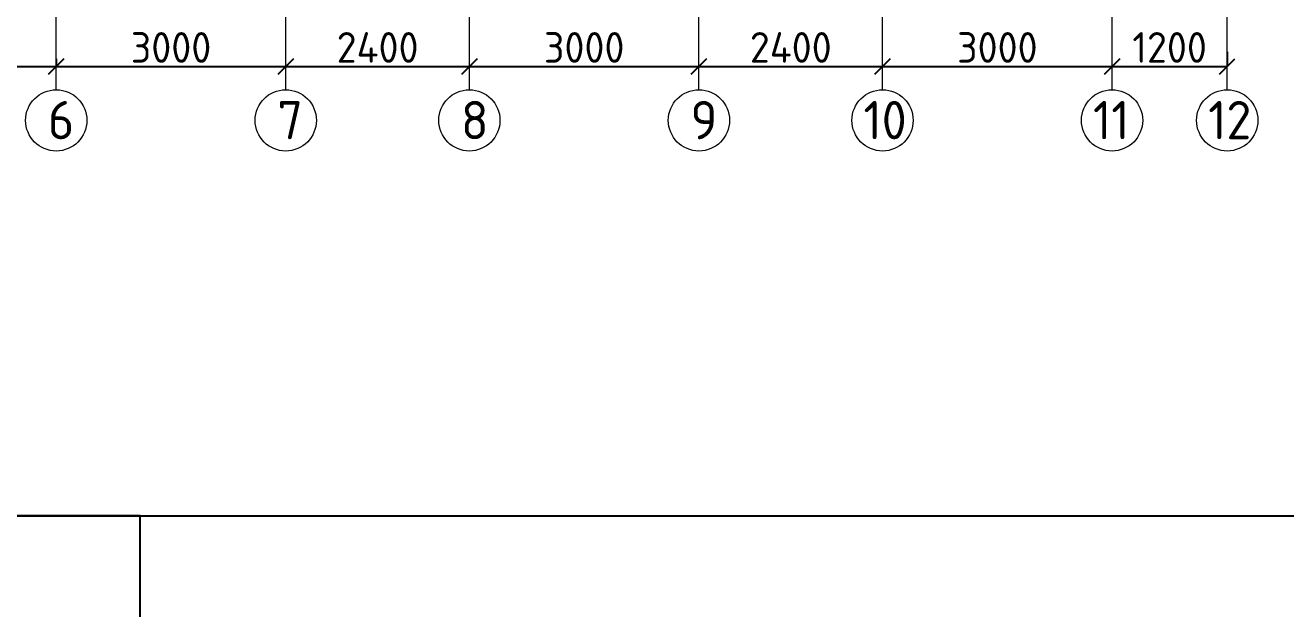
# Model space of a CAD drawing. Header units: millimetres. Extents: x -10163 to 1081624, y -5450 to 417560.
# Drawn here: x 379389 to 395865, y 43486 to 51107 of the extents above; entities that cross this region are included whole.
import ezdxf

# ---------------------------------------------------------------- set-up
doc = ezdxf.new("R2010")
doc.units = ezdxf.units.MM
doc.header["$PDMODE"] = 35
doc.linetypes.add('Штрих-пунктир', pattern=[24, 20, -1.5, 1, -1.5])
for name, color, linetype in [('Анкеровка', 30, 'Continuous'), ('заливка стен', 41, 'Continuous'), ('Оси 2', 253, 'Continuous'), ('Фундамент', 30, 'Continuous')]:
    doc.layers.add(name, color=color, linetype=linetype)
doc.styles.add('ГОСТ', font='GOST Common.ttf', dxfattribs={"height": 400})
doc.dimstyles.new('ГОСТ', dxfattribs={"dimtxt": 400, "dimasz": 200, "dimexe": 0.18, "dimexo": 0.0625, "dimgap": 50, "dimtad": 1, "dimdec": 0, "dimzin": 0, "dimdsep": 46, "dimtxsty": 'ГОСТ', "dimblk": 'OBLIQUE', "dimcen": 0.09, "dimadec": 0, "dimazin": 0, "dimtfac": 1, "dimtdec": 0, "dimtofl": 0, "dimtmove": 0, "dimatfit": 3, "dimldrblk": 'NONE', "dimfxl": 1, "dimtolj": 1, "dimtzin": 0, "dimarcsym": 0})

# ---------------------------------------------------------------- blocks, each defined once
blk = doc.blocks.new('_Oblique')
at = {"color": 0, "linetype": 'ByBlock', "lineweight": -2}
blk.add_line((-0.5, -0.5), (0.5, 0.5), dxfattribs=at)
blk = doc.blocks.new('*D990')
at = {"layer": 'Defpoints', "color": 0, "ltscale": 10, "transparency": 16777216}
for p in [(379795, 50667), (377395, 50567), (379795, 50567)]:
    blk.add_point(p, dxfattribs=at)
at = {"layer": 'Фундамент', "color": 0, "lineweight": -2, "ltscale": 10, "transparency": 16777216}
for p, q in [((379795, 50667), (379795, 50566)), ((377395, 50567), (377395, 50567)), ((377395, 50567), (379795, 50567))]:
    blk.add_line(p, q, dxfattribs=at)
at = {"layer": 'Фундамент', "color": 0, "lineweight": -2, "ltscale": 10, "transparency": 16777216, "xscale": 200, "yscale": 200, "zscale": 200, "rotation": 180}
blk.add_blockref('_Oblique', (377395, 50567), dxfattribs=at)
at = {"layer": 'Фундамент', "color": 0, "lineweight": -2, "ltscale": 10, "transparency": 16777216, "xscale": 200, "yscale": 200, "zscale": 200}
blk.add_blockref('_Oblique', (379795, 50567), dxfattribs=at)
at = {"layer": 'Фундамент', "color": 0, "ltscale": 10, "transparency": 16777216, "insert": (378595, 50817), "char_height": 400, "attachment_point": 5, "style": 'ГОСТ'}
blk.add_mtext('\\A1;2400', dxfattribs=at)
blk = doc.blocks.new('_None')
blk = doc.blocks.new('*D991')
at = {"layer": 'Defpoints', "color": 0, "ltscale": 10, "transparency": 16777216}
for p in [(379795, 50667), (382795, 50567), (382795, 50567)]:
    blk.add_point(p, dxfattribs=at)
at = {"layer": 'Фундамент', "color": 0, "lineweight": -2, "ltscale": 10, "transparency": 16777216}
for p, q in [((379795, 50667), (379795, 50566)), ((379795, 50567), (382795, 50567)), ((382795, 50567), (382795, 50567))]:
    blk.add_line(p, q, dxfattribs=at)
at = {"layer": 'Фундамент', "color": 0, "lineweight": -2, "ltscale": 10, "transparency": 16777216, "xscale": 200, "yscale": 200, "zscale": 200, "rotation": 180}
blk.add_blockref('_Oblique', (379795, 50567), dxfattribs=at)
at = {"layer": 'Фундамент', "color": 0, "lineweight": -2, "ltscale": 10, "transparency": 16777216, "xscale": 200, "yscale": 200, "zscale": 200}
blk.add_blockref('_Oblique', (382795, 50567), dxfattribs=at)
at = {"layer": 'Фундамент', "color": 0, "ltscale": 10, "transparency": 16777216, "insert": (381295, 50817), "char_height": 400, "attachment_point": 5, "style": 'ГОСТ'}
blk.add_mtext('\\A1;3000', dxfattribs=at)
blk = doc.blocks.new('*D992')
at = {"layer": 'Defpoints', "color": 0, "ltscale": 10, "transparency": 16777216}
for p in [(382795, 50567), (385195, 50567), (385195, 50567)]:
    blk.add_point(p, dxfattribs=at)
at = {"layer": 'Фундамент', "color": 0, "lineweight": -2, "ltscale": 10, "transparency": 16777216}
for p, q in [((382795, 50567), (382795, 50567)), ((382795, 50567), (385195, 50567)), ((385195, 50567), (385195, 50567))]:
    blk.add_line(p, q, dxfattribs=at)
at = {"layer": 'Фундамент', "color": 0, "lineweight": -2, "ltscale": 10, "transparency": 16777216, "xscale": 200, "yscale": 200, "zscale": 200, "rotation": 180}
blk.add_blockref('_Oblique', (382795, 50567), dxfattribs=at)
at = {"layer": 'Фундамент', "color": 0, "lineweight": -2, "ltscale": 10, "transparency": 16777216, "xscale": 200, "yscale": 200, "zscale": 200}
blk.add_blockref('_Oblique', (385195, 50567), dxfattribs=at)
at = {"layer": 'Фундамент', "color": 0, "ltscale": 10, "transparency": 16777216, "insert": (383995, 50817), "char_height": 400, "attachment_point": 5, "style": 'ГОСТ'}
blk.add_mtext('\\A1;2400', dxfattribs=at)
blk = doc.blocks.new('*D993')
at = {"layer": 'Defpoints', "color": 0, "ltscale": 10, "transparency": 16777216}
for p in [(385195, 50567), (388195, 50567), (388195, 50567)]:
    blk.add_point(p, dxfattribs=at)
at = {"layer": 'Фундамент', "color": 0, "lineweight": -2, "ltscale": 10, "transparency": 16777216}
for p, q in [((385195, 50567), (385195, 50567)), ((385195, 50567), (388195, 50567)), ((388195, 50567), (388195, 50566))]:
    blk.add_line(p, q, dxfattribs=at)
at = {"layer": 'Фундамент', "color": 0, "lineweight": -2, "ltscale": 10, "transparency": 16777216, "xscale": 200, "yscale": 200, "zscale": 200, "rotation": 180}
blk.add_blockref('_Oblique', (385195, 50567), dxfattribs=at)
at = {"layer": 'Фундамент', "color": 0, "lineweight": -2, "ltscale": 10, "transparency": 16777216, "xscale": 200, "yscale": 200, "zscale": 200}
blk.add_blockref('_Oblique', (388195, 50567), dxfattribs=at)
at = {"layer": 'Фундамент', "color": 0, "ltscale": 10, "transparency": 16777216, "insert": (386695, 50817), "char_height": 400, "attachment_point": 5, "style": 'ГОСТ'}
blk.add_mtext('\\A1;3000', dxfattribs=at)
blk = doc.blocks.new('*D994')
at = {"layer": 'Defpoints', "color": 0, "ltscale": 10, "transparency": 16777216}
for p in [(388195, 50567), (390595, 50567), (390595, 50567)]:
    blk.add_point(p, dxfattribs=at)
at = {"layer": 'Фундамент', "color": 0, "lineweight": -2, "ltscale": 10, "transparency": 16777216}
for p, q in [((388195, 50567), (388195, 50566)), ((388195, 50567), (390595, 50567)), ((390595, 50567), (390595, 50567))]:
    blk.add_line(p, q, dxfattribs=at)
at = {"layer": 'Фундамент', "color": 0, "lineweight": -2, "ltscale": 10, "transparency": 16777216, "xscale": 200, "yscale": 200, "zscale": 200, "rotation": 180}
blk.add_blockref('_Oblique', (388195, 50567), dxfattribs=at)
at = {"layer": 'Фундамент', "color": 0, "lineweight": -2, "ltscale": 10, "transparency": 16777216, "xscale": 200, "yscale": 200, "zscale": 200}
blk.add_blockref('_Oblique', (390595, 50567), dxfattribs=at)
at = {"layer": 'Фундамент', "color": 0, "ltscale": 10, "transparency": 16777216, "insert": (389395, 50817), "char_height": 400, "attachment_point": 5, "style": 'ГОСТ'}
blk.add_mtext('\\A1;2400', dxfattribs=at)
blk = doc.blocks.new('*D995')
at = {"layer": 'Defpoints', "color": 0, "ltscale": 10, "transparency": 16777216}
for p in [(390595, 50567), (393595, 50567), (393595, 50567)]:
    blk.add_point(p, dxfattribs=at)
at = {"layer": 'Фундамент', "color": 0, "lineweight": -2, "ltscale": 10, "transparency": 16777216}
for p, q in [((390595, 50567), (390595, 50567)), ((390595, 50567), (393595, 50567)), ((393595, 50567), (393595, 50567))]:
    blk.add_line(p, q, dxfattribs=at)
at = {"layer": 'Фундамент', "color": 0, "lineweight": -2, "ltscale": 10, "transparency": 16777216, "xscale": 200, "yscale": 200, "zscale": 200, "rotation": 180}
blk.add_blockref('_Oblique', (390595, 50567), dxfattribs=at)
at = {"layer": 'Фундамент', "color": 0, "lineweight": -2, "ltscale": 10, "transparency": 16777216, "xscale": 200, "yscale": 200, "zscale": 200}
blk.add_blockref('_Oblique', (393595, 50567), dxfattribs=at)
at = {"layer": 'Фундамент', "color": 0, "ltscale": 10, "transparency": 16777216, "insert": (392095, 50817), "char_height": 400, "attachment_point": 5, "style": 'ГОСТ'}
blk.add_mtext('\\A1;3000', dxfattribs=at)
blk = doc.blocks.new('*D996')
at = {"layer": 'Defpoints', "color": 0, "ltscale": 10, "transparency": 16777216}
for p in [(395100, 50759), (393595, 50567), (395100, 50567)]:
    blk.add_point(p, dxfattribs=at)
at = {"layer": 'Фундамент', "color": 0, "lineweight": -2, "ltscale": 10, "transparency": 16777216}
for p, q in [((395100, 50759), (395100, 50566)), ((393595, 50567), (393595, 50567)), ((393595, 50567), (395100, 50567))]:
    blk.add_line(p, q, dxfattribs=at)
at = {"layer": 'Фундамент', "color": 0, "lineweight": -2, "ltscale": 10, "transparency": 16777216, "xscale": 200, "yscale": 200, "zscale": 200, "rotation": 180}
blk.add_blockref('_Oblique', (393595, 50567), dxfattribs=at)
at = {"layer": 'Фундамент', "color": 0, "lineweight": -2, "ltscale": 10, "transparency": 16777216, "xscale": 200, "yscale": 200, "zscale": 200}
blk.add_blockref('_Oblique', (395100, 50567), dxfattribs=at)
at = {"layer": 'Фундамент', "color": 0, "ltscale": 10, "transparency": 16777216, "insert": (394347, 50817), "char_height": 400, "attachment_point": 5, "style": 'ГОСТ'}
blk.add_mtext('\\A1;1200', dxfattribs=at)

msp = doc.modelspace()

# ---------------------------------------------------------------- linework, layer by layer
at = {"layer": 'Анкеровка'}
msp.add_lwpolyline([(276400, -5250), (380890, -5250), (380890, 44700), (276400, 44700)], close=True, dxfattribs=at)
at = {"layer": 'заливка стен'}
msp.add_lwpolyline([(350980, 44700), (407480.239, 44700), (407480.239, 116142.706), (350980, 116142.706)], close=True, dxfattribs=at)
at = {"layer": 'Оси 2', "linetype": 'Штрих-пунктир', "lineweight": 9}
for p, q in [((379794.558, 50263.902), (379794.558, 103390.757)), ((385194.558, 50263.902), (385194.558, 103390.757)), ((393594.558, 50263.902), (393594.558, 78915.584)), ((393594.558, 50263.902), (393594.558, 78865.584)), ((395099.657, 50263.902), (395099.657, 78865.584))]:
    msp.add_line(p, q, dxfattribs=at)
at = {"layer": 'Оси 2', "color": 9, "linetype": 'Штрих-пунктир', "lineweight": 9, "true_color": 0xc7c8ca}
for p, q in [((382794.558, 50263.902), (382794.558, 78915.584)), ((382794.558, 50263.902), (382794.558, 78865.584)), ((388194.558, 50263.902), (388194.558, 78915.584)), ((388194.558, 50263.902), (388194.558, 78865.584))]:
    msp.add_line(p, q, dxfattribs=at)
at = {"layer": 'Оси 2', "color": 9, "linetype": 'Continuous', "lineweight": 9, "true_color": 0xc7c8ca}
for q in [(390594.558, 78915.584), (390594.558, 78865.584)]:
    msp.add_line((390594.558, 50263.902), q, dxfattribs=at)
at = {"layer": 'Оси 2', "lineweight": 9}
for centre in [(379794.558, 49863.902), (385194.558, 49863.902), (393594.558, 49863.902), (395099.657, 49863.902)]:
    msp.add_circle(centre, 400, dxfattribs=at)
at = {"layer": 'Оси 2', "color": 9, "lineweight": 9, "true_color": 0xc7c8ca}
for centre in [(382794.558, 49863.902), (388194.558, 49863.902), (390594.558, 49863.902)]:
    msp.add_circle(centre, 400, dxfattribs=at)

# ---------------------------------------------------------------- texts
at = {"layer": 'Оси 2', "lineweight": 9, "char_height": 500, "attachment_point": 1, "style": 'ГОСТ'}
for s, insert in [('6', (379685.192, 50117.624)), ('8', (385085.192, 50117.624)), ('11', (393345.192, 50117.624)), ('12', (394850.292, 50117.624))]:
    msp.add_mtext_dynamic_manual_height_columns(s, width=529.33393, gutter_width=12.5, heights=[0], dxfattribs=dict(at, insert=insert))
at = {"layer": 'Оси 2', "color": 9, "lineweight": 9, "true_color": 0xc7c8ca, "char_height": 500, "attachment_point": 1, "style": 'ГОСТ'}
for s, insert in [('7', (382685.192, 50117.624)), ('9', (388085.192, 50117.624)), ('10', (390345.192, 50117.624))]:
    msp.add_mtext_dynamic_manual_height_columns(s, width=529.33393, gutter_width=12.5, heights=[0], dxfattribs=dict(at, insert=insert))

# ---------------------------------------------------------------- dimensions: what is measured, and where the dimension line sits
at = {"layer": 'Фундамент', "ltscale": 10}
for base, p1, p2, picture, middle in [((379794.558, 50566.618), (377394.558, 50566.618), (379794.558, 50666.618), '*D990', (378594.558, 50816.618)), ((382794.558, 50566.618), (379794.558, 50666.618), (382794.558, 50566.618), '*D991', (381294.558, 50816.618)), ((385194.558, 50566.618), (382794.558, 50566.618), (385194.558, 50566.618), '*D992', (383994.558, 50816.618)), ((388194.558, 50566.618), (385194.558, 50566.618), (388194.558, 50566.618), '*D993', (386694.558, 50816.618)), ((390594.558, 50566.618), (388194.558, 50566.618), (390594.558, 50566.618), '*D994', (389394.558, 50816.618)), ((393594.558, 50566.618), (390594.558, 50566.618), (393594.558, 50566.618), '*D995', (392094.558, 50816.618))]:
    dim = msp.add_linear_dim(base=base, p1=p1, p2=p2, dimstyle='ГОСТ', override={"dimtmove": 1}, dxfattribs=at)
    dim.commit()
    dim.dimension.update_dxf_attribs({"geometry": picture, "text_midpoint": middle})
dim = msp.add_linear_dim(base=(395099.657, 50566.618), p1=(393594.558, 50566.618), p2=(395099.657, 50759.102), text='1200', dimstyle='ГОСТ', override={"dimtmove": 1}, dxfattribs=at)
dim.commit()
dim.dimension.update_dxf_attribs({"geometry": '*D996', "text_midpoint": (394347.108, 50816.618)})

doc.saveas('drawing.dxf')
